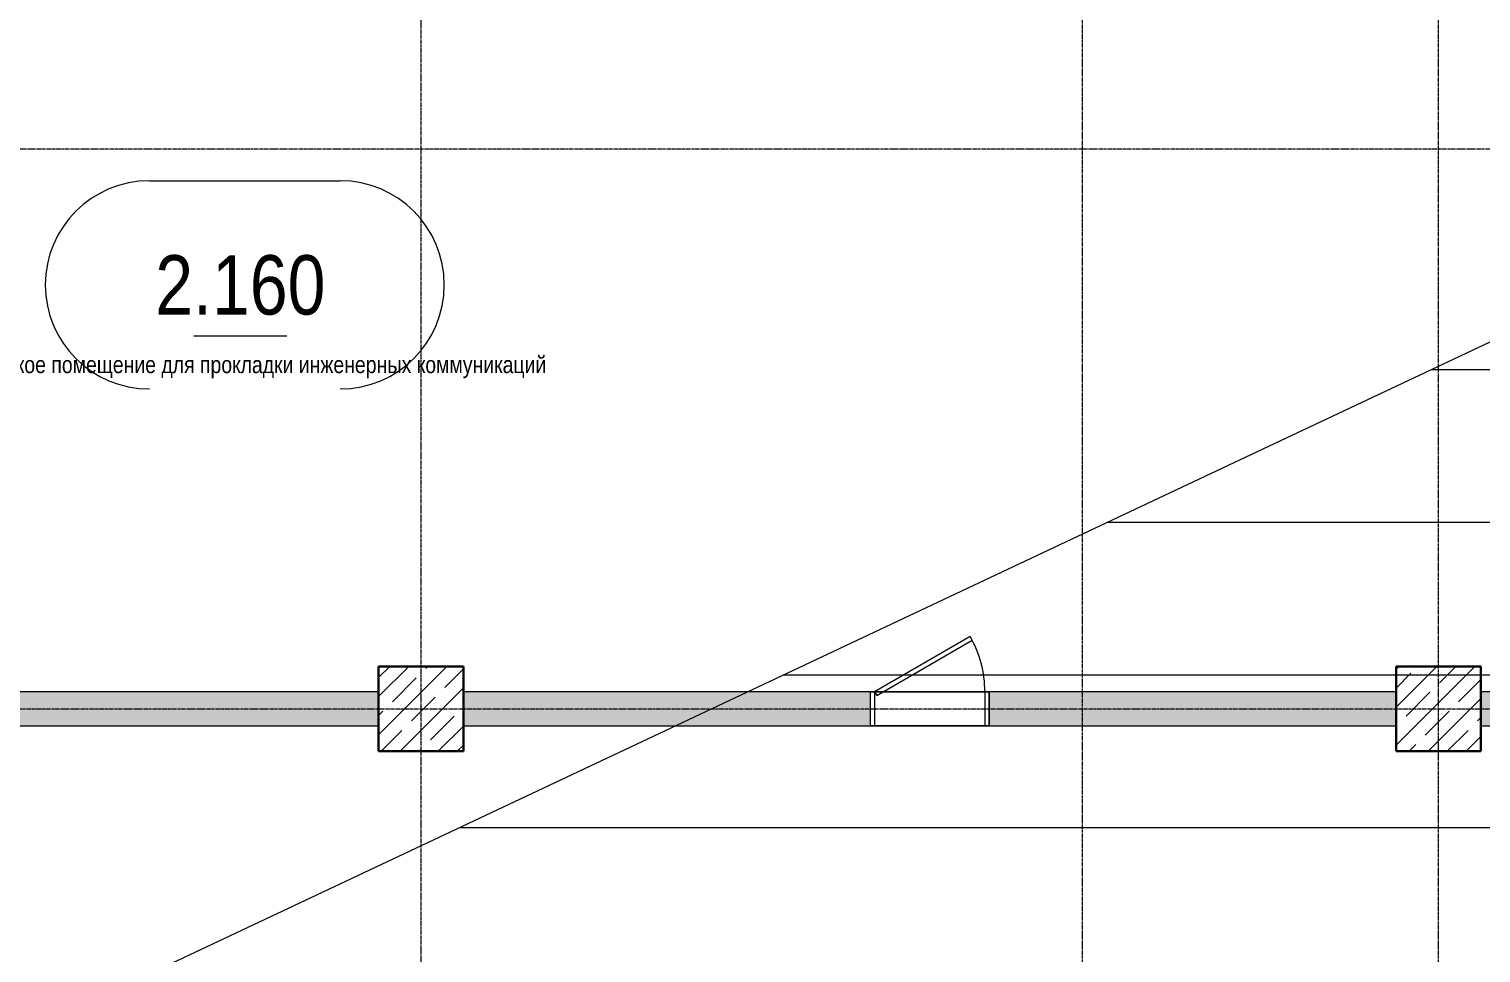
# Model space of a CAD drawing. Header units: millimetres. Extents: x 538266 to 1167394, y 114608 to 637157.
# Drawn here: x 860527 to 869088, y 199873 to 205321 of the extents above; entities that cross this region are included whole.
import ezdxf
from ezdxf.enums import TextEntityAlignment as Align

# ---------------------------------------------------------------- set-up
doc = ezdxf.new("R2010")
doc.units = ezdxf.units.MM
doc.linetypes.add('CENTER2', pattern=[28.575, 19.05, -3.175, 3.175, -3.175])
doc.linetypes.add('HIDDEN2', pattern=[4.7625, 3.175, -1.5875])
doc.layers.get('Defpoints').update_dxf_attribs({"color": 140})
for name, color, linetype, lineweight in [('A-Wall-Open', 31, 'Continuous', 5), ('АР_Area', 5, 'Continuous', 5), ('АР_Колонны', 70, 'Continuous', 30), ('АР_Стены ЖБ', 7, 'Continuous', 35), ('АР_Стены ПЕНОблок', 52, 'Continuous', 20), ('АР_Штриховка', 8, 'Continuous', 0), ('Двери кабины', 252, 'Continuous', 0)]:
    doc.layers.add(name, color=color, linetype=linetype, lineweight=lineweight)
doc.layers.add('ЛК_Открытая', color=7, linetype='Continuous')
doc.layers.add('ФВ-5', color=7, linetype='Continuous')
doc.layers.add('РД_Оси_100', color=7, linetype='Continuous', lineweight=0, true_color=0x525252)
doc.layers.add('РД_Проем', color=230, linetype='Continuous', lineweight=0, plot=False)
doc.styles.add('style1', font='ARIALN.TTF')

# ---------------------------------------------------------------- blocks, each defined once
blk = doc.blocks.new('MOK-МаркаПом_овал_ареал')
for p, q in [((-5.365, 6.138), (5.888, 6.138)), ((-2.75, -3), (2.75, -3))]:
    blk.add_line(p, q)
for centre, radius, start, end in [((-5.365, 0), 6.138, 90, 270), ((5.888, 0), 6.138, 270, 90), ((-7.411, 0), 7.161, 0, 0.00095)]:
    blk.add_arc(centre, radius, start, end)
at = {"color": 0, "style": 'style1'}
blk.add_attdef('АР-ПОМЕЩЕНИЕ:НОМЕР', text='', height=3, dxfattribs=at).set_placement((0.261, 0), align=Align.MIDDLE)
at = {"layer": 'Defpoints', "color": 2, "style": 'style1'}
blk.add_attdef('АР-ПОМЕЩЕНИЕ:НАИМЕНОВАНИЕ', text='', height=1, dxfattribs=at).set_placement((-0.094, -4.814), align=Align.MIDDLE)
blk = doc.blocks.new('2_этаж')
at = {"layer": 'АР_Штриховка', "linetype": 'Continuous', "lineweight": 0, "true_color": 0x000000}
h = blk.add_hatch(dxfattribs=at)
h.set_pattern_fill('AR-CONC', color=18, angle=-315, style=0)
h.set_pattern_definition([(95, (602274.53, -3e-10), (140.09465, 117.55338), [19.05, -209.55]), (40, (602274.53, -3e-10), (-160.01845, 110.17673), [15.24, -167.64058]), (145.451445, (602286.2, 9.8), (-19.9238, 227.7301), [16.19001, -178.09024]), (91.1842, (602238.6, 35.92), (221.41024, 161.95341), [28.575, -314.325]), (141.63556, (602257.06, 49.42), (-7.08662, 342.82676), [24.28502, -267.1356]), (36.18415, (602238.6, 35.92), (-7.08662, 342.82676), [22.85997, -251.45973]), (66, (602265.55, 44.9), (179.51998, 34.89515), [19.05, -209.55]), (11, (602265.55, 44.9), (-86.53993, 173.9412), [15.24, -167.64]), (116.451445, (602280.51, 47.81), (92.98005, 208.83634), [16.19001, -178.08994]), (82.5, (602274.53, -3e-10), (-57.60547, 61.973414), [0, -165.608, 0, -170.18, 0, -168.275]), (52.5, (602274.53, -3e-10), (-23.589727, 118.087), [0, -97.028, 0, -161.798, 0, -64.135]), (12.5, (602234.48, -40.05), (99.927863, 91.826196), [0, -63.5, 0, -198.12, 0, -262.89]), (2.5, (602216.52, -58.01), (86.763904, 122.72239), [0, -82.55, 0, -131.572, 0, -186.69])])
h.paths.add_polyline_path([(700673.6, 201413.2), (700673.6, 201213.2), (706223.6, 201213.2), (706223.6, 201413.2)], flags=0)
h = blk.add_hatch(dxfattribs=at)
h.set_pattern_fill('AR-CONC', color=18, angle=-315, style=0)
h.set_pattern_definition([(95, (602274.53, -3e-10), (140.09465, 117.55338), [19.05, -209.55]), (40, (602274.53, -3e-10), (-160.01845, 110.17673), [15.24, -167.64058]), (145.451445, (602286.2, 9.8), (-19.9238, 227.7301), [16.19001, -178.09024]), (91.1842, (602238.6, 35.92), (221.41024, 161.95341), [28.575, -314.325]), (141.63556, (602257.06, 49.42), (-7.08662, 342.82676), [24.28502, -267.1356]), (36.18415, (602238.6, 35.92), (-7.08662, 342.82676), [22.85997, -251.45973]), (66, (602265.55, 44.9), (179.51998, 34.89515), [19.05, -209.55]), (11, (602265.55, 44.9), (-86.53993, 173.9412), [15.24, -167.64]), (116.451445, (602280.51, 47.81), (92.98005, 208.83634), [16.19001, -178.08994]), (82.5, (602274.53, -3e-10), (-57.605469, 61.973414), [0, -165.608, 0, -170.18, 0, -168.275]), (52.5, (602274.53, -3e-10), (-23.589727, 118.087), [0, -97.028, 0, -161.798, 0, -64.135]), (12.5, (602234.48, -40.05), (99.927863, 91.826196), [0, -63.5, 0, -198.12, 0, -262.89]), (2.5, (602216.52, -58.01), (86.763904, 122.72239), [0, -82.55, 0, -131.572, 0, -186.69])])
h.paths.add_polyline_path([(706723.6, 201413.2), (706723.6, 201213.2), (709123.6, 201213.2), (709123.6, 201413.2)], flags=0)
h.paths.add_polyline_path([(709823.6, 201413.2), (709823.6, 201213.2), (712223.6, 201213.2), (712223.6, 201413.2)], flags=0)
h = blk.add_hatch(dxfattribs=at)
h.set_pattern_fill('AR-CONC', color=18, angle=-315, style=0)
h.set_pattern_definition([(95, (602274.53, -6e-10), (140.09465, 117.55338), [19.05, -209.55]), (40, (602274.53, -6e-10), (-160.01845, 110.17673), [15.24, -167.64058]), (145.451445, (602286.2, 9.8), (-19.9238, 227.7301), [16.19001, -178.09024]), (91.1842, (602238.6, 35.92), (221.41024, 161.95341), [28.575, -314.325]), (141.63556, (602257.06, 49.42), (-7.08662, 342.82676), [24.28502, -267.1356]), (36.18415, (602238.6, 35.92), (-7.08662, 342.82676), [22.85997, -251.45973]), (66, (602265.55, 44.9), (179.51998, 34.89515), [19.05, -209.55]), (11, (602265.55, 44.9), (-86.53993, 173.9412), [15.24, -167.64]), (116.451445, (602280.51, 47.81), (92.98005, 208.83634), [16.19001, -178.08994]), (82.5, (602274.53, -6e-10), (-57.605469, 61.973414), [0, -165.608, 0, -170.18, 0, -168.275]), (52.5, (602274.53, -6e-10), (-23.589727, 118.087), [0, -97.028, 0, -161.798, 0, -64.135]), (12.5, (602234.48, -40.05), (99.927863, 91.826196), [0, -63.5, 0, -198.12, 0, -262.89]), (2.5, (602216.52, -58.01), (86.763904, 122.72239), [0, -82.55, 0, -131.572, 0, -186.69])])
h.paths.add_polyline_path([(712723.6, 201413.2), (712723.6, 201213.2), (718273.6, 201213.2), (718273.6, 201413.2)], flags=0)
at = {"layer": 'A-Wall-Open', "color": 18, "linetype": 'Continuous', "lineweight": 15, "true_color": 0x000000}
for p, q in [((709123.6, 201413.2), (709823.6, 201413.2)), ((709123.6, 201213.2), (709823.6, 201213.2))]:
    blk.add_line(p, q, dxfattribs=at)
at = {"layer": 'АР_Колонны', "color": 18, "linetype": 'HIDDEN2', "lineweight": 25, "true_color": 0x000000}
for p, q in [((706223.6, 201563.2), (706723.6, 201563.2)), ((706223.6, 201063.2), (706223.6, 201563.2)), ((706723.6, 201563.2), (706723.6, 201063.2)), ((712223.6, 201563.2), (712723.6, 201563.2)), ((712223.6, 201063.2), (712223.6, 201563.2)), ((712723.6, 201563.2), (712723.6, 201063.2)), ((706723.6, 201063.2), (706223.6, 201063.2)), ((712723.6, 201063.2), (712223.6, 201063.2))]:
    blk.add_line(p, q, dxfattribs=at)
at = {"layer": 'АР_Колонны', "color": 18, "linetype": 'Continuous', "lineweight": 15, "true_color": 0x000000}
for p, q in [((706723.6, 201563.2), (706223.6, 201563.2)), ((706223.6, 201563.2), (706223.6, 201063.2)), ((706723.6, 201563.2), (706223.6, 201563.2)), ((706223.6, 201563.2), (706223.6, 201063.2)), ((706723.6, 201063.2), (706723.6, 201563.2)), ((706723.6, 201063.2), (706723.6, 201563.2)), ((712723.6, 201563.2), (712223.6, 201563.2)), ((712223.6, 201563.2), (712223.6, 201063.2)), ((712723.6, 201563.2), (712223.6, 201563.2)), ((712223.6, 201563.2), (712223.6, 201063.2)), ((712723.6, 201063.2), (712723.6, 201563.2)), ((712723.6, 201063.2), (712723.6, 201563.2)), ((706223.6, 201063.2), (706723.6, 201063.2)), ((706223.6, 201063.2), (706723.6, 201063.2)), ((712223.6, 201063.2), (712723.6, 201063.2)), ((712223.6, 201063.2), (712723.6, 201063.2))]:
    blk.add_line(p, q, dxfattribs=at)
at = {"layer": 'АР_Стены ЖБ', "color": 18, "linetype": 'Continuous', "lineweight": 30, "true_color": 0x000000}
for p, q in [((706723.6, 201563.2), (706223.6, 201563.2)), ((706223.6, 201563.2), (706223.6, 201063.2)), ((706723.6, 201063.2), (706723.6, 201563.2)), ((712723.6, 201563.2), (712223.6, 201563.2)), ((712223.6, 201563.2), (712223.6, 201063.2)), ((712723.6, 201063.2), (712723.6, 201563.2)), ((706223.6, 201063.2), (706723.6, 201063.2)), ((712223.6, 201063.2), (712723.6, 201063.2))]:
    blk.add_line(p, q, dxfattribs=at)
at = {"layer": 'АР_Стены ПЕНОблок', "color": 18, "linetype": 'Continuous', "lineweight": 20, "true_color": 0x000000}
for p, q in [((706223.6, 201413.2), (700673.6, 201413.2)), ((706223.6, 201213.2), (706223.6, 201413.2)), ((706723.6, 201413.2), (706723.6, 201213.2)), ((709123.6, 201413.2), (706723.6, 201413.2)), ((709123.6, 201213.2), (709123.6, 201413.2)), ((709823.6, 201413.2), (709823.6, 201213.2)), ((712223.6, 201413.2), (709823.6, 201413.2)), ((712223.6, 201213.2), (712223.6, 201413.2)), ((712723.6, 201413.2), (712723.6, 201213.2)), ((718273.6, 201413.2), (712723.6, 201413.2)), ((700673.6, 201213.2), (706223.6, 201213.2)), ((706723.6, 201213.2), (709123.6, 201213.2)), ((709823.6, 201213.2), (712223.6, 201213.2)), ((712723.6, 201213.2), (718273.6, 201213.2))]:
    blk.add_line(p, q, dxfattribs=at)
at = {"layer": 'АР_Штриховка', "color": 18, "linetype": 'Continuous', "lineweight": 5, "true_color": 0x000000}
for p, q in [((706223.6, 201384.8), (706402, 201563.2)), ((706223.6, 201160.3), (706626.5, 201563.2)), ((706223.6, 201497.1), (706289.7, 201563.2)), ((706501.6, 201550.6), (706514.3, 201563.2)), ((706613.9, 201438.4), (706723.6, 201548.1)), ((712223.6, 201547.7), (712239.2, 201563.2)), ((712223.6, 201323.1), (712463.7, 201563.2)), ((712223.6, 201098.6), (712688.2, 201563.2)), ((712338.8, 201550.6), (712338.8, 201550.6)), ((712479.1, 201466.4), (712575.9, 201563.2)), ((706305.2, 201354.2), (706445.5, 201494.5)), ((706473.6, 201522.6), (706473.6, 201522.6)), ((712223.6, 201435.4), (712310.7, 201522.6)), ((712451, 201438.4), (712451, 201438.4)), ((712591.4, 201354.2), (712723.6, 201486.4)), ((706351, 201063.2), (706723.6, 201435.8)), ((706417.4, 201241.9), (706557.8, 201382.2)), ((706585.8, 201410.3), (706585.8, 201410.3)), ((712282.7, 201270), (712423, 201410.3)), ((712412.7, 201063.2), (712723.6, 201374.1)), ((706223.6, 201272.6), (706249.1, 201298.1)), ((706277.1, 201326.1), (706277.1, 201326.1)), ((706529.7, 201129.7), (706670, 201270)), ((706698.1, 201298.1), (706698.1, 201298.1)), ((712394.9, 201157.7), (712535.2, 201298.1)), ((712563.3, 201326.1), (712563.3, 201326.1)), ((706238.8, 201063.2), (706361.3, 201185.8)), ((706389.4, 201213.9), (706389.4, 201213.9)), ((706575.5, 201063.2), (706723.6, 201211.3)), ((712223.6, 201210.9), (712226.5, 201213.9)), ((712254.6, 201241.9), (712254.6, 201241.9)), ((712524.9, 201063.2), (712647.5, 201185.8)), ((712675.6, 201213.9), (712675.6, 201213.9)), ((712703.6, 201241.9), (712723.6, 201261.9)), ((706501.6, 201101.6), (706501.6, 201101.6)), ((706687.8, 201063.2), (706723.6, 201099)), ((712300.4, 201063.2), (712338.8, 201101.6)), ((712366.9, 201129.7), (712366.9, 201129.7)), ((712637.2, 201063.2), (712723.6, 201149.6)), ((706463.3, 201063.2), (706473.6, 201073.5))]:
    blk.add_line(p, q, dxfattribs=at)
at = {"layer": 'Двери кабины', "color": 18, "linetype": 'Continuous', "lineweight": 0, "true_color": 0x000000}
for points in [[(709148.6, 201413.2), (709161.1, 201391.6), (709724, 201716.6), (709711.5, 201738.2)], [(709148.6, 201213.2), (709123.6, 201213.2), (709123.6, 201413.2), (709148.6, 201413.2)], [(709798.6, 201213.2), (709823.6, 201213.2), (709823.6, 201413.2), (709798.6, 201413.2)]]:
    blk.add_lwpolyline(points, close=True, dxfattribs=at)
blk.add_arc((709148.6, 201413.2), 650, 0, 30, dxfattribs=at)
at = {"layer": 'ЛК_Открытая', "color": 18, "lineweight": 15, "true_color": 0x000000}
for p, q in [((702343.6, 198560.4), (716603.6, 205278.6)), ((712432, 203313.2), (716603.6, 203313.2)), ((710521.7, 202413.2), (716603.6, 202413.2)), ((708611.4, 201513.2), (716603.6, 201513.2)), ((706701, 200613.2), (716603.6, 200613.2))]:
    blk.add_line(p, q, dxfattribs=at)
at = {"layer": 'РД_Проем', "color": 18, "linetype": 'Continuous', "lineweight": 15, "true_color": 0x000000}
for p, q in [((709823.6, 201413.2), (709123.6, 201413.2)), ((709823.6, 201213.2), (709123.6, 201213.2))]:
    blk.add_line(p, q, dxfattribs=at)
at = {"layer": 'АР_Area', "color": 18, "linetype": 'Continuous', "lineweight": 15, "true_color": 0x000000}
ref = blk.add_blockref('MOK-МаркаПом_овал_ареал', (705408.6, 203812.4), dxfattribs=dict(at, xscale=100, yscale=100, zscale=100))
ref.add_attrib('АР-ПОМЕЩЕНИЕ:НОМЕР', '2.160', dxfattribs={"layer": '0', "color": 0, "height": 350, "style": 'style1'}).set_placement((705408.6, 203812.4), align=Align.MIDDLE)
ref.add_attrib('АР-ПОМЕЩЕНИЕ:НАИМЕНОВАНИЕ', 'Техническое помещение для прокладки инженерных коммуникаций', dxfattribs={"layer": 'Defpoints', "color": 2, "height": 100, "style": 'style1'}).set_placement((705399.1, 203331), align=Align.MIDDLE)
at = {"layer": 'Defpoints', "color": 18, "true_color": 0x000000, "style": 'style1'}
for p in [(677970.6, 219836.4), (678101.2, 211681.4)]:
    blk.add_attdef('АР-ПОМЕЩЕНИЕ:НАИМЕНОВАНИЕ', text='', height=100, dxfattribs=at).set_placement(p, align=Align.MIDDLE)
blk = doc.blocks.new('СОШ_2200_АР_ОСИ_М100_28.05.24')
at = {"layer": 'РД_Оси_100', "color": 251, "linetype": 'CENTER2', "true_color": 0x636466}
for p, q in [((37500, -6155), (37500, 139938.679)), ((39600, -6155), (39600, 139938.679)), ((119910, 82200), (-5954.958, 82200)), ((-5954.958, 78900), (119910, 78900))]:
    blk.add_line(p, q, dxfattribs=at)
blk.add_lwpolyline([(33600, 139938.679), (33600, -6155)], dxfattribs=at)

msp = doc.modelspace()

# ---------------------------------------------------------------- hatches: boundary and pattern name
at = {"layer": 'ФВ-5'}
h = msp.add_hatch(dxfattribs=at)
h.set_pattern_fill('ANSI31', color=1, scale=150, angle=90)
h.paths.add_polyline_path([(865787.8, 210813.2), (865587.8, 210813.2), (864389.5, 210813.2, -0.618518), (864002.3, 210813.2), (863787.8, 210813.2), (863787.8, 210113.2), (863087.8, 210113.2), (863087.8, 209863.2), (863087.8, 209363.2), (862667.8, 209363.2), (862667.8, 209063.2), (864407.8, 209063.2), (865787.8, 209063.2)])
h.paths.add_polyline_path([(864845.7, 209933.5), (865395.7, 209933.5, -1), (865395.7, 209333.5), (864845.7, 209333.5, -1)], flags=16)
h.paths.add_polyline_path([(865847.8, 210813.2), (868587.8, 210813.2), (868587.8, 209063.2), (865847.8, 209063.2)])
h.paths.add_polyline_path([(849157.8, 200033.2), (853237.8, 200033.2), (853237.8, 202323.2), (849157.8, 202323.2)])
h = msp.add_hatch(dxfattribs=at)
h.set_pattern_fill('ANSI31', color=3, scale=300, style=0)
h.paths.add_polyline_path([(856737.8, 201693.2), (856017.8, 201693.2), (856017.8, 202713.2), (856017.8, 203353.2), (855917.8, 203353.2), (854797.8, 203353.2), (854047.8, 203353.2), (853777.8, 203353.2), (853777.8, 202323.2), (853357.8, 202323.2), (853357.8, 201513.2), (853637.8, 201513.2), (853637.8, 201113.2), (853357.8, 201113.2), (853357.8, 200033.2), (854537.8, 200033.2), (854617.8, 200033.2), (854617.8, 199233.2), (856017.8, 199233.2), (856017.8, 200533.2), (856737.8, 200533.2), (856737.8, 201113.2), (856637.8, 201113.2), (856637.8, 201513.2), (856737.8, 201513.2)])
h.paths.add_polyline_path([(854569.4, 201617.1), (854019.4, 201617.1, -1), (854019.4, 202217.1), (854569.4, 202217.1, -1)], flags=16)
h.paths.add_polyline_path([(864407.8, 208983.2), (862587.8, 208983.2), (862587.8, 209363.2), (862587.8, 209863.2), (862587.8, 210813.2), (860177.8, 210813.2), (858988.6, 210813.2, -0.618518), (858601.4, 210813.2), (857037.8, 210813.2), (857037.8, 209812.2), (857037.8, 209733.2), (859457.8, 209733.2), (859457.8, 209013.2), (859787.8, 209013.2), (859787.8, 208893.2), (859787.8, 208693.2), (859787.8, 207393.2), (859787.8, 205713.3), (862587.8, 205713.3), (862587.8, 205863.2), (863087.8, 205863.2), (863087.8, 205713.3), (864407.8, 205713.3)])
h.paths.add_polyline_path([(861555.3, 208077.3), (862105.3, 208077.3, -1), (862105.3, 207477.3), (861555.3, 207477.3, -1)], flags=16)
h.paths.add_polyline_path([(870287.8, 207213.2), (870287.8, 208513.2), (870287.8, 209513.2), (870287.8, 210813.2), (869087.8, 210813.2), (869087.8, 209863.2), (869087.8, 209363.2), (869087.8, 208983.2), (868587.8, 208983.2), (865787.8, 208983.2), (864487.8, 208983.2), (864487.8, 205713.3), (868587.8, 205713.3), (868587.8, 205863.2), (869087.8, 205863.2), (869087.8, 205713.3), (870287.8, 205713.3)])
h.paths.add_polyline_path([(867284.9, 208004.9), (867834.9, 208004.9, -1), (867834.9, 207404.9), (867284.9, 207404.9, -1)], flags=16)
h.paths.add_polyline_path([(853684.7, 201338.5), (854885.3, 201338.5), (854885.3, 201532.9), (853684.7, 201532.9)], flags=24)
h.paths.add_polyline_path([(853703.4, 201649.1), (854885.5, 201649.1), (854885.5, 202185.2), (853703.4, 202185.2)], flags=24)
h.paths.add_polyline_path([(861215.4, 207197.5), (862426.3, 207197.5), (862426.3, 207394.2), (861215.4, 207394.2)], flags=24)
h.paths.add_polyline_path([(861239.2, 207509.2), (862421.3, 207509.2), (862421.3, 208045.3), (861239.2, 208045.3)], flags=24)
h.paths.add_polyline_path([(866945, 207125.2), (868156, 207125.2), (868156, 207321.8), (866945, 207321.8)], flags=24)
h.paths.add_polyline_path([(866968.8, 207436.8), (868151, 207436.8), (868151, 207973), (866968.8, 207973)], flags=24)

# ---------------------------------------------------------------- block references
msp.add_blockref('2_этаж', (156364.3, 0))
at = {"layer": 'РД_Оси_100'}
msp.add_blockref('СОШ_2200_АР_ОСИ_М100_28.05.24', (829237.8, 122413.2), dxfattribs=at)

doc.saveas('drawing.dxf')
